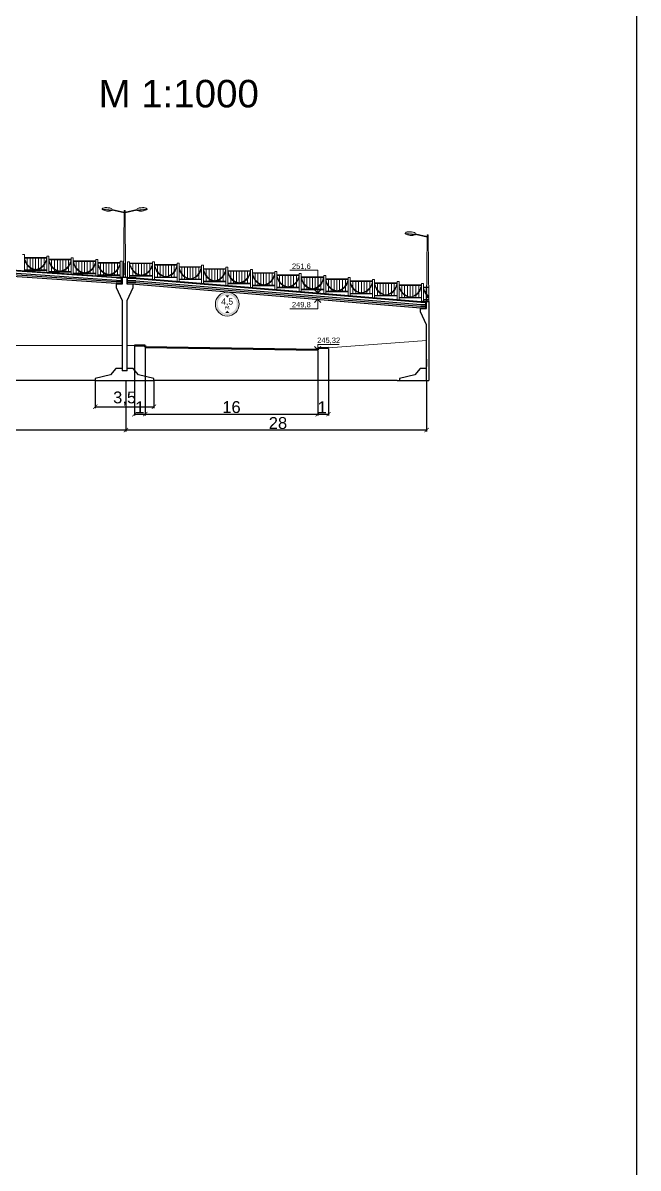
# Model space of a CAD drawing. Header units: millimetres. Extents: x -2123 to 5424, y -1286 to 835.
# Drawn here: x 4783.4 to 4840.5, y -923.3 to -817 of the extents above; entities that cross this region are included whole.
import ezdxf

# ---------------------------------------------------------------- set-up
doc = ezdxf.new("R2010")
doc.units = ezdxf.units.MM
doc.linetypes.add('невидимая2', pattern=[4.7625, 3.175, -1.5875])
doc.layers.get('0').update_dxf_attribs({"lineweight": 15})
for name, color, linetype, lineweight in [('RAZMERU', 7, 'Continuous', 15), ('вертикалка', 6, 'Continuous', 15), ('дорога', 126, 'Continuous', 25), ('Текст', 7, 'Continuous', 15)]:
    doc.layers.add(name, color=color, linetype=linetype, lineweight=lineweight)
doc.layers.add('розрізи', color=7, linetype='Continuous')
doc.styles.add('Arial', font='arial.ttf')
doc.styles.get("Standard").update_dxf_attribs({"font": 'arial.ttf'})
doc.styles.add('стиль1', font='isocpeui.ttf')
doc.dimstyles.new('3 Cтил Макс', dxfattribs={"dimtxt": 1, "dimasz": 0.3, "dimexe": 1.25, "dimexo": 0.625, "dimgap": 0.3, "dimtad": 1, "dimtxsty": 'стиль1', "dimblk": 'ARCHTICK', "dimcen": 2.5, "dimadec": 0, "dimazin": 0, "dimtfac": 1, "dimtmove": 0, "dimatfit": 3, "dimldrblk": 'DATUMFILLED', "dimfxl": 1, "dimarcsym": 0})
doc.dimstyles.new('Переход', dxfattribs={"dimscale": 0.1, "dimtxt": 11, "dimasz": 4, "dimexe": 1.25, "dimexo": 0.625, "dimgap": 0.9, "dimtad": 1, "dimtxsty": 'Standard', "dimblk": 'ARCHTICK', "dimcen": 2.5, "dimadec": 0, "dimazin": 0, "dimtfac": 1, "dimtmove": 0, "dimatfit": 3, "dimldrblk": 'ARCHTICK', "dimfxl": 1, "dimarcsym": 0})

# ---------------------------------------------------------------- blocks, each defined once
blk = doc.blocks.new('_ArchTick')
at = {"color": 0, "linetype": 'ByBlock', "const_width": 0.15}
blk.add_lwpolyline([(-0.5, -0.5), (0.5, 0.5)], dxfattribs=at)
blk = doc.blocks.new('*D856')
at = {"layer": 'Defpoints', "color": 0, "lineweight": 20, "transparency": 16777216}
for p in [(4792.98, -850.81), (4820.87, -850.19), (4792.98, -854.79)]:
    blk.add_point(p, dxfattribs=at)
at = {"layer": 'Текст', "color": 0, "lineweight": -2, "transparency": 16777216}
for p, q in [((4792.98, -850.88), (4792.98, -854.92)), ((4820.87, -850.25), (4820.87, -854.92)), ((4820.87, -854.79), (4792.98, -854.79))]:
    blk.add_line(p, q, dxfattribs=at)
at = {"layer": 'Текст', "color": 0, "lineweight": -2, "transparency": 16777216, "xscale": 0.4, "yscale": 0.4, "zscale": 0.4, "rotation": 180}
blk.add_blockref('_ArchTick', (4792.98, -854.79), dxfattribs=at)
at = {"layer": 'Текст', "color": 0, "lineweight": -2, "transparency": 16777216, "xscale": 0.4, "yscale": 0.4, "zscale": 0.4}
blk.add_blockref('_ArchTick', (4820.87, -854.79), dxfattribs=at)
at = {"layer": 'Текст', "color": 0, "transparency": 16777216, "insert": (4807.09, -854.14), "char_height": 1.1, "attachment_point": 5}
blk.add_mtext('28', dxfattribs=at)
blk = doc.blocks.new('*D857')
at = {"layer": 'Defpoints', "color": 0, "lineweight": 20, "transparency": 16777216}
for p in [(4764.98, -850.19), (4792.98, -850.19), (4764.98, -854.79)]:
    blk.add_point(p, dxfattribs=at)
at = {"layer": 'Текст', "color": 0, "lineweight": -2, "transparency": 16777216}
for p, q in [((4764.98, -850.25), (4764.98, -854.92)), ((4792.98, -850.25), (4792.98, -854.92)), ((4792.98, -854.79), (4764.98, -854.79))]:
    blk.add_line(p, q, dxfattribs=at)
at = {"layer": 'Текст', "color": 0, "lineweight": -2, "transparency": 16777216, "xscale": 0.4, "yscale": 0.4, "zscale": 0.4, "rotation": 180}
blk.add_blockref('_ArchTick', (4764.98, -854.79), dxfattribs=at)
at = {"layer": 'Текст', "color": 0, "lineweight": -2, "transparency": 16777216, "xscale": 0.4, "yscale": 0.4, "zscale": 0.4}
blk.add_blockref('_ArchTick', (4792.98, -854.79), dxfattribs=at)
at = {"layer": 'Текст', "color": 0, "transparency": 16777216, "insert": (4778.75, -854.14), "char_height": 1.1, "attachment_point": 5}
blk.add_mtext('28', dxfattribs=at)
blk = doc.blocks.new('*D863')
at = {"layer": 'Defpoints', "color": 0, "lineweight": 20, "transparency": 16777216}
for p in [(4793.78, -846.92), (4794.78, -847.09), (4794.78, -853.31)]:
    blk.add_point(p, dxfattribs=at)
at = {"layer": 'RAZMERU', "color": 0, "lineweight": -2, "transparency": 16777216}
for p, q in [((4793.78, -846.99), (4793.78, -853.44)), ((4794.78, -847.16), (4794.78, -853.44)), ((4793.78, -853.31), (4794.78, -853.31))]:
    blk.add_line(p, q, dxfattribs=at)
at = {"layer": 'RAZMERU', "color": 0, "lineweight": -2, "transparency": 16777216, "xscale": 0.4, "yscale": 0.4, "zscale": 0.4, "rotation": 180}
blk.add_blockref('_ArchTick', (4793.78, -853.31), dxfattribs=at)
at = {"layer": 'RAZMERU', "color": 0, "lineweight": -2, "transparency": 16777216, "xscale": 0.4, "yscale": 0.4, "zscale": 0.4}
blk.add_blockref('_ArchTick', (4794.78, -853.31), dxfattribs=at)
at = {"layer": 'RAZMERU', "color": 0, "transparency": 16777216, "insert": (4794.28, -852.67), "char_height": 1.1, "attachment_point": 5}
blk.add_mtext('1', dxfattribs=at)
blk = doc.blocks.new('*D864')
at = {"layer": 'Defpoints', "color": 0, "lineweight": 20, "transparency": 16777216}
for p in [(4794.78, -847.09), (4810.78, -847.33), (4810.78, -853.31)]:
    blk.add_point(p, dxfattribs=at)
at = {"layer": 'Текст', "color": 0, "lineweight": -2, "transparency": 16777216}
for p, q in [((4794.78, -847.16), (4794.78, -853.44)), ((4810.78, -847.4), (4810.78, -853.44)), ((4794.78, -853.31), (4810.78, -853.31))]:
    blk.add_line(p, q, dxfattribs=at)
at = {"layer": 'Текст', "color": 0, "lineweight": -2, "transparency": 16777216, "xscale": 0.4, "yscale": 0.4, "zscale": 0.4, "rotation": 180}
blk.add_blockref('_ArchTick', (4794.78, -853.31), dxfattribs=at)
at = {"layer": 'Текст', "color": 0, "lineweight": -2, "transparency": 16777216, "xscale": 0.4, "yscale": 0.4, "zscale": 0.4}
blk.add_blockref('_ArchTick', (4810.78, -853.31), dxfattribs=at)
at = {"layer": 'Текст', "color": 0, "transparency": 16777216, "insert": (4802.78, -852.66), "char_height": 1.1, "attachment_point": 5}
blk.add_mtext('16', dxfattribs=at)
blk = doc.blocks.new('*D865')
at = {"layer": 'Defpoints', "color": 0, "lineweight": 20, "transparency": 16777216}
for p in [(4810.78, -847.33), (4811.78, -847.16), (4811.78, -853.31)]:
    blk.add_point(p, dxfattribs=at)
at = {"layer": 'Текст', "color": 0, "lineweight": -2, "transparency": 16777216}
for p, q in [((4810.78, -847.4), (4810.78, -853.44)), ((4811.78, -847.23), (4811.78, -853.44)), ((4810.78, -853.31), (4811.78, -853.31))]:
    blk.add_line(p, q, dxfattribs=at)
at = {"layer": 'Текст', "color": 0, "lineweight": -2, "transparency": 16777216, "xscale": 0.4, "yscale": 0.4, "zscale": 0.4, "rotation": 180}
blk.add_blockref('_ArchTick', (4810.78, -853.31), dxfattribs=at)
at = {"layer": 'Текст', "color": 0, "lineweight": -2, "transparency": 16777216, "xscale": 0.4, "yscale": 0.4, "zscale": 0.4}
blk.add_blockref('_ArchTick', (4811.78, -853.31), dxfattribs=at)
at = {"layer": 'Текст', "color": 0, "transparency": 16777216, "insert": (4811.19, -852.67), "char_height": 1.1, "attachment_point": 5}
blk.add_mtext('1', dxfattribs=at)
blk = doc.blocks.new('*D867')
at = {"layer": 'Defpoints', "color": 0, "lineweight": 20, "transparency": 16777216}
for p in [(4790.14, -850.19), (4795.59, -850.19), (4795.59, -852.62)]:
    blk.add_point(p, dxfattribs=at)
at = {"layer": 'розрізи', "color": 0, "lineweight": -2, "transparency": 16777216}
for p, q in [((4790.14, -850.25), (4790.14, -852.74)), ((4795.59, -850.25), (4795.59, -852.74)), ((4790.14, -852.62), (4795.59, -852.62))]:
    blk.add_line(p, q, dxfattribs=at)
at = {"layer": 'розрізи', "color": 0, "lineweight": -2, "transparency": 16777216, "xscale": 0.4, "yscale": 0.4, "zscale": 0.4, "rotation": 180}
blk.add_blockref('_ArchTick', (4790.14, -852.62), dxfattribs=at)
at = {"layer": 'розрізи', "color": 0, "lineweight": -2, "transparency": 16777216, "xscale": 0.4, "yscale": 0.4, "zscale": 0.4}
blk.add_blockref('_ArchTick', (4795.59, -852.62), dxfattribs=at)
at = {"layer": 'розрізи', "color": 0, "transparency": 16777216, "insert": (4792.87, -851.86), "char_height": 1.1, "attachment_point": 5}
blk.add_mtext('3,5', dxfattribs=at)
blk = doc.blocks.new('3-13')
h = blk.add_hatch(color=1)
edge = h.paths.add_edge_path(flags=16)
edge.add_arc((3.5, 0), 2.8, 0, 360)
edge = h.paths.add_edge_path()
edge.add_arc((3.5, 0), 3.27, 0, 360)
blk.add_hatch(color=7).paths.add_polyline_path([(3.13, -0.77), (3.49, -1.37), (3.83, -0.77), (3.95, -1.54), (4.11, -1.54), (3.92, -0.57), (3.77, -0.57), (3.48, -1.07), (3.18, -0.57), (3.02, -0.57), (2.86, -1.54), (3.02, -1.54)])
at = {"color": 1}
blk.add_circle((3.5, 0), 3.5, dxfattribs=at)
at = {"color": 7}
for points in [[(2.89, 2.6), (4.17, 2.6), (3.5, 1.92)], [(2.89, -2.6), (4.17, -2.6), (3.5, -1.92)]]:
    blk.add_solid(points, dxfattribs=at)
at = {"insert": (1.72, 1.68), "char_height": 1.8, "attachment_point": 1}
blk.add_mtext_dynamic_manual_height_columns('4,5', width=3.8991, gutter_width=12.5, heights=[0], dxfattribs=at)
blk = doc.blocks.new('*D914')
at = {"layer": 'Defpoints', "color": 0, "ltscale": 0.5, "transparency": 16777216}
for p in [(4840.33, 0), (4839.33, -1018.29), (4840.33, -1023.7)]:
    blk.add_point(p, dxfattribs=at)
at = {"layer": 'вертикалка', "color": 0, "lineweight": -2, "ltscale": 0.5, "transparency": 16777216}
for p, q in [((4840.33, -0.62), (4840.33, -1024.1)), ((4839.33, -1018.91), (4839.33, -1024.1)), ((4839.33, -1023.7), (4840.33, -1023.7))]:
    blk.add_line(p, q, dxfattribs=at)
at = {"layer": 'вертикалка', "color": 0, "lineweight": -2, "ltscale": 0.5, "transparency": 16777216, "xscale": 0.3, "yscale": 0.3, "zscale": 0.3, "rotation": 180}
blk.add_blockref('_ArchTick', (4839.33, -1023.7), dxfattribs=at)
at = {"layer": 'вертикалка', "color": 0, "lineweight": -2, "ltscale": 0.5, "transparency": 16777216, "xscale": 0.3, "yscale": 0.3, "zscale": 0.3}
blk.add_blockref('_ArchTick', (4840.33, -1023.7), dxfattribs=at)
at = {"layer": 'вертикалка', "color": 0, "lineweight": 20, "ltscale": 0.5, "transparency": 16777216, "insert": (4839.83, -1023.15), "char_height": 0.5, "attachment_point": 5, "style": 'Arial'}
blk.add_mtext('1', dxfattribs=at)
blk = doc.blocks.new('_DatumFilled')
at = {"color": 0, "linetype": 'ByBlock'}
blk.add_solid([(0, 0.58), (-1, 0), (0, -0.58)], dxfattribs=at)

msp = doc.modelspace()

# ---------------------------------------------------------------- hatches: boundary and pattern name
at = {"layer": 'дорога', "lineweight": 5}
h = msp.add_hatch(color=0, dxfattribs=at)
h.dxf.hatch_style = 2
h.paths.add_polyline_path([(4792.965, -840.417), (4792.767, -840.419), (4792.765, -840.616), (4792.967, -840.616)])
h.paths.add_polyline_path([(4792.815, -834.417), (4792.915, -834.417), (4792.965, -840.417), (4792.765, -840.417)])
edge = h.paths.add_edge_path()
edge.add_spline(control_points=[(4794.015, -834.397), (4794.008, -834.379), (4794.005, -834.356), (4794.004, -834.326)], knot_values=[411.134828, 411.134828, 411.134828, 411.134828, 430.4436109, 430.4436109, 430.4436109, 430.4436109], degree=3, periodic=0)
edge.add_spline(control_points=[(4794.004, -834.326), (4794.027, -834.255), (4794.089, -834.208), (4794.414, -834.14), (4794.628, -834.143), (4794.847, -834.148), (4794.93, -834.23), (4794.951, -834.286), (4794.954, -834.297)], knot_values=[0, 0, 0, 0, 32.5301384, 77.2101904, 130.2420152, 174.6573312, 196.4104363, 202.2679792, 202.2679792, 202.2679792, 202.2679792], degree=3, periodic=0)
edge.add_line((4794.954, -834.297), (4794.015, -834.397))
edge = h.paths.add_edge_path()
edge.add_spline(control_points=[(4794.004, -834.326), (4794.005, -834.348), (4794.007, -834.366), (4794.01, -834.381)], knot_values=[416.3285198, 416.3285198, 416.3285198, 416.3285198, 430.4436109, 430.4436109, 430.4436109, 430.4436109], degree=3, periodic=0)
edge.add_line((4794.01, -834.381), (4792.917, -834.633))
edge.add_line((4792.917, -834.633), (4792.916, -834.573))
edge.add_line((4792.916, -834.573), (4794.004, -834.326))
edge = h.paths.add_edge_path()
edge.add_spline(control_points=[(4790.777, -834.297), (4790.78, -834.286), (4790.8, -834.23), (4790.883, -834.148), (4791.102, -834.143), (4791.316, -834.14), (4791.641, -834.208), (4791.703, -834.255), (4791.726, -834.326)], knot_values=[0, 0, 0, 0, 5.8575429, 27.610648, 72.025964, 125.0577888, 169.7378408, 202.2679792, 202.2679792, 202.2679792, 202.2679792], degree=3, periodic=0)
edge.add_spline(control_points=[(4791.726, -834.326), (4791.725, -834.356), (4791.722, -834.379), (4791.715, -834.397)], knot_values=[411.134828, 411.134828, 411.134828, 411.134828, 430.4436109, 430.4436109, 430.4436109, 430.4436109], degree=3, periodic=0)
edge.add_line((4791.715, -834.397), (4790.777, -834.297))
edge = h.paths.add_edge_path()
edge.add_line((4792.814, -834.573), (4792.813, -834.633))
edge.add_line((4792.813, -834.633), (4791.72, -834.381))
edge.add_spline(control_points=[(4791.72, -834.381), (4791.724, -834.366), (4791.725, -834.348), (4791.726, -834.326)], knot_values=[416.3285198, 416.3285198, 416.3285198, 416.3285198, 430.4436109, 430.4436109, 430.4436109, 430.4436109], degree=3, periodic=0)
edge.add_line((4791.726, -834.326), (4792.814, -834.573))
h = msp.add_hatch(color=0, dxfattribs=at)
h.dxf.hatch_style = 2
h.paths.add_polyline_path([(4820.886, -842.667), (4821.084, -842.668), (4821.086, -842.865), (4820.884, -842.865)])
h.paths.add_polyline_path([(4821.036, -836.667), (4820.936, -836.667), (4820.886, -842.667), (4821.086, -842.667)])
edge = h.paths.add_edge_path()
edge.add_spline(control_points=[(4819.835, -836.646), (4819.843, -836.629), (4819.845, -836.605), (4819.847, -836.576)], knot_values=[411.134828, 411.134828, 411.134828, 411.134828, 430.4436109, 430.4436109, 430.4436109, 430.4436109], degree=3, periodic=0)
edge.add_spline(control_points=[(4819.847, -836.576), (4819.823, -836.504), (4819.761, -836.457), (4819.436, -836.39), (4819.223, -836.392), (4819.004, -836.398), (4818.921, -836.48), (4818.9, -836.536), (4818.897, -836.547)], knot_values=[0, 0, 0, 0, 32.5301384, 77.2101904, 130.2420152, 174.6573312, 196.4104363, 202.2679792, 202.2679792, 202.2679792, 202.2679792], degree=3, periodic=0)
edge.add_line((4818.897, -836.547), (4819.835, -836.646))
edge = h.paths.add_edge_path()
edge.add_spline(control_points=[(4819.847, -836.576), (4819.846, -836.597), (4819.844, -836.616), (4819.84, -836.631)], knot_values=[416.3285198, 416.3285198, 416.3285198, 416.3285198, 430.4436109, 430.4436109, 430.4436109, 430.4436109], degree=3, periodic=0)
edge.add_line((4819.84, -836.631), (4820.934, -836.883))
edge.add_line((4820.934, -836.883), (4820.934, -836.823))
edge.add_line((4820.934, -836.823), (4819.847, -836.576))

# ---------------------------------------------------------------- linework, layer by layer
at = {"color": 0}
for p, q in [((4811.777, -847.165), (4820.866, -846.481)), ((4765.091, -846.925), (4792.641, -846.925)), ((4793.091, -846.925), (4793.777, -846.925))]:
    msp.add_line(p, q, dxfattribs=at)
at = {"color": 0, "lineweight": 9}
for points in [[(4810.777, -842.067), (4810.777, -839.942), (4808.198, -839.942)], [(4810.775, -842.065), (4810.487, -841.777)], [(4810.775, -842.065), (4811.063, -841.777)], [(4810.777, -842.65), (4810.777, -843.523), (4808.198, -843.523)], [(4810.772, -842.649), (4810.484, -842.937)], [(4810.772, -842.649), (4811.06, -842.937)], [(4810.777, -847.335), (4810.777, -846.835), (4812.777, -846.835)], [(4810.777, -847.335), (4810.489, -847.047)], [(4810.777, -847.335), (4811.065, -847.047)]]:
    msp.add_lwpolyline(points, dxfattribs=at)
at = {"color": 0, "lineweight": 50}
for points in [[(4793.777, -846.925), (4794.777, -846.945)], [(4794.777, -846.945), (4794.777, -847.095)], [(4810.777, -847.335), (4794.777, -847.095)], [(4811.777, -847.165), (4810.777, -847.185)], [(4810.777, -847.335), (4810.777, -847.185)]]:
    msp.add_lwpolyline(points, dxfattribs=at)
at = {"layer": 'дорога', "color": 0, "lineweight": 5}
for p, q in [((4791.703, -834.416), (4790.773, -834.314)), ((4791.715, -834.397), (4790.777, -834.297)), ((4792.813, -834.633), (4791.72, -834.381)), ((4792.814, -834.573), (4791.726, -834.326)), ((4792.765, -840.616), (4792.815, -834.417)), ((4792.812, -834.802), (4792.812, -834.802)), ((4792.815, -834.417), (4792.915, -834.417)), ((4792.915, -834.417), (4792.815, -834.417)), ((4792.967, -840.616), (4792.915, -834.417)), ((4792.916, -834.573), (4794.004, -834.326)), ((4792.917, -834.633), (4794.01, -834.381)), ((4792.918, -834.802), (4792.918, -834.802)), ((4794.015, -834.397), (4794.954, -834.297)), ((4794.028, -834.416), (4794.957, -834.314)), ((4819.823, -836.665), (4818.894, -836.563)), ((4819.835, -836.646), (4818.897, -836.547)), ((4820.934, -836.883), (4819.84, -836.631)), ((4820.934, -836.823), (4819.847, -836.576)), ((4820.884, -842.865), (4820.936, -836.667)), ((4820.932, -837.051), (4820.933, -837.051)), ((4821.036, -836.667), (4820.936, -836.667)), ((4820.936, -836.667), (4821.036, -836.667)), ((4821.086, -842.865), (4821.036, -836.667)), ((4821.039, -837.051), (4821.039, -837.051)), ((4783.39, -838.489), (4783.484, -838.489)), ((4783.578, -838.489), (4783.484, -838.489)), ((4783.578, -838.489), (4783.484, -838.489)), ((4783.578, -840.031), (4783.578, -838.489)), ((4783.578, -838.774), (4785.657, -838.774)), ((4783.578, -838.824), (4785.657, -838.824)), ((4783.835, -838.824), (4783.835, -839.927)), ((4784.101, -838.824), (4784.101, -839.927)), ((4784.367, -838.824), (4784.367, -839.927)), ((4784.618, -838.824), (4784.618, -839.927)), ((4784.873, -838.824), (4784.873, -839.927)), ((4785.139, -838.824), (4785.139, -839.927)), ((4785.405, -838.824), (4785.405, -839.927)), ((4785.657, -840.173), (4785.657, -838.645)), ((4785.657, -838.645), (4785.751, -838.645)), ((4785.845, -838.645), (4785.751, -838.645)), ((4785.845, -838.645), (4785.751, -838.645)), ((4785.845, -840.186), (4785.845, -838.645)), ((4785.845, -838.929), (4787.924, -838.929)), ((4785.845, -838.979), (4787.924, -838.979)), ((4786.102, -838.979), (4786.102, -840.082)), ((4786.368, -838.979), (4786.368, -840.082)), ((4786.634, -838.979), (4786.634, -840.082)), ((4786.885, -838.979), (4786.885, -840.082)), ((4787.141, -838.979), (4787.141, -840.082)), ((4787.406, -838.979), (4787.406, -840.082)), ((4787.672, -838.979), (4787.672, -840.082)), ((4787.924, -840.329), (4787.924, -838.8)), ((4787.924, -838.8), (4788.018, -838.8)), ((4788.112, -838.8), (4788.018, -838.8)), ((4788.112, -838.8), (4788.018, -838.8)), ((4788.112, -840.341), (4788.112, -838.8)), ((4788.112, -839.084), (4790.191, -839.084)), ((4788.112, -839.134), (4790.191, -839.134)), ((4788.369, -839.134), (4788.369, -840.237)), ((4788.635, -839.134), (4788.635, -840.237)), ((4788.901, -839.134), (4788.901, -840.237)), ((4789.152, -839.134), (4789.152, -840.237)), ((4789.408, -839.134), (4789.408, -840.237)), ((4789.673, -839.134), (4789.673, -840.237)), ((4789.939, -839.134), (4789.939, -840.237)), ((4790.191, -840.484), (4790.191, -838.955)), ((4790.191, -838.955), (4790.285, -838.955)), ((4790.379, -838.955), (4790.285, -838.955)), ((4790.379, -838.955), (4790.285, -838.955)), ((4790.379, -840.497), (4790.379, -838.955)), ((4790.379, -839.239), (4792.458, -839.239)), ((4790.379, -839.289), (4792.458, -839.289)), ((4790.637, -839.289), (4790.637, -840.393)), ((4790.902, -839.289), (4790.902, -840.393)), ((4791.168, -839.289), (4791.168, -840.393)), ((4791.419, -839.289), (4791.419, -840.393)), ((4791.675, -839.289), (4791.675, -840.393)), ((4791.94, -839.289), (4791.94, -840.393)), ((4792.206, -839.289), (4792.206, -840.393)), ((4792.458, -840.616), (4792.458, -839.11)), ((4792.458, -839.11), (4792.552, -839.11)), ((4792.646, -839.11), (4792.552, -839.11)), ((4792.646, -839.11), (4792.552, -839.11)), ((4792.646, -840.616), (4792.646, -839.11)), ((4792.904, -839.289), (4792.904, -840.393)), ((4793.144, -840.666), (4793.144, -839.166)), ((4793.144, -839.166), (4793.238, -839.166)), ((4793.198, -839.166), (4793.332, -839.166)), ((4793.332, -840.666), (4793.332, -839.166)), ((4795.465, -839.295), (4793.332, -839.295)), ((4795.465, -839.345), (4793.332, -839.345)), ((4793.638, -839.345), (4793.638, -840.448)), ((4793.904, -839.345), (4793.904, -840.448)), ((4794.17, -839.345), (4794.17, -840.448)), ((4794.426, -839.345), (4794.426, -840.448)), ((4794.677, -839.345), (4794.677, -840.448)), ((4794.942, -839.345), (4794.942, -840.448)), ((4795.208, -839.345), (4795.208, -840.448)), ((4795.465, -840.793), (4795.465, -839.166)), ((4795.465, -839.166), (4795.559, -839.166)), ((4795.465, -840.793), (4795.465, -839.166)), ((4795.465, -839.166), (4795.559, -839.166)), ((4795.653, -839.166), (4795.559, -839.166)), ((4795.653, -840.809), (4795.653, -839.166)), ((4797.732, -839.438), (4795.653, -839.438)), ((4797.732, -840.982), (4797.732, -839.309)), ((4797.732, -840.982), (4797.732, -839.309)), ((4797.732, -839.309), (4797.826, -839.309)), ((4797.92, -839.309), (4797.826, -839.309)), ((4797.92, -840.997), (4797.92, -839.309)), ((4783.578, -839.927), (4785.657, -839.927)), ((4783.578, -839.977), (4785.657, -839.977)), ((4785.845, -840.082), (4787.924, -840.082)), ((4785.845, -840.132), (4787.924, -840.132)), ((4788.112, -840.237), (4790.191, -840.237)), ((4788.112, -840.287), (4790.191, -840.287)), ((4790.379, -840.393), (4792.458, -840.393)), ((4790.379, -840.443), (4792.458, -840.443)), ((4795.465, -840.448), (4793.332, -840.448)), ((4795.465, -840.498), (4793.332, -840.498)), ((4797.732, -839.488), (4795.653, -839.488)), ((4795.905, -839.488), (4795.905, -840.591)), ((4796.171, -839.488), (4796.171, -840.591)), ((4796.437, -839.488), (4796.437, -840.591)), ((4796.693, -839.488), (4796.693, -840.591)), ((4796.944, -839.488), (4796.944, -840.591)), ((4797.209, -839.488), (4797.209, -840.591)), ((4797.475, -839.488), (4797.475, -840.591)), ((4799.999, -839.626), (4797.92, -839.626)), ((4799.999, -839.676), (4797.92, -839.676)), ((4798.173, -839.676), (4798.173, -840.78)), ((4798.438, -839.676), (4798.438, -840.78)), ((4798.704, -839.676), (4798.704, -840.78)), ((4798.96, -839.676), (4798.96, -840.78)), ((4799.211, -839.676), (4799.211, -840.78)), ((4799.476, -839.676), (4799.476, -840.78)), ((4799.742, -839.676), (4799.742, -840.78)), ((4799.999, -841.17), (4799.999, -839.497)), ((4799.999, -841.17), (4799.999, -839.497)), ((4799.999, -839.497), (4800.093, -839.497)), ((4800.187, -839.497), (4800.093, -839.497)), ((4800.187, -841.186), (4800.187, -839.497)), ((4802.266, -839.815), (4800.187, -839.815)), ((4802.266, -839.865), (4800.187, -839.865)), ((4800.44, -839.865), (4800.44, -840.968)), ((4800.705, -839.865), (4800.705, -840.968)), ((4800.971, -839.865), (4800.971, -840.968)), ((4801.227, -839.865), (4801.227, -840.968)), ((4801.478, -839.865), (4801.478, -840.968)), ((4801.743, -839.865), (4801.743, -840.968)), ((4802.009, -839.865), (4802.009, -840.968)), ((4802.266, -841.359), (4802.266, -839.686)), ((4802.266, -841.359), (4802.266, -839.686)), ((4802.266, -839.686), (4802.36, -839.686)), ((4802.454, -839.686), (4802.36, -839.686)), ((4802.454, -841.375), (4802.454, -839.686)), ((4804.533, -840.004), (4802.454, -840.004)), ((4804.533, -840.054), (4802.454, -840.054)), ((4802.707, -840.054), (4802.707, -841.157)), ((4802.972, -840.054), (4802.972, -841.157)), ((4803.238, -840.054), (4803.238, -841.157)), ((4803.494, -840.054), (4803.494, -841.157)), ((4803.745, -840.054), (4803.745, -841.157)), ((4804.011, -840.054), (4804.011, -841.157)), ((4804.276, -840.054), (4804.276, -841.157)), ((4804.533, -841.548), (4804.533, -839.875)), ((4804.533, -841.548), (4804.533, -839.875)), ((4804.533, -839.875), (4804.627, -839.875)), ((4804.721, -839.875), (4804.627, -839.875)), ((4804.721, -841.563), (4804.721, -839.875)), ((4806.8, -840.193), (4804.721, -840.193)), ((4806.8, -840.243), (4804.721, -840.243)), ((4804.974, -840.243), (4804.974, -841.346)), ((4805.239, -840.243), (4805.239, -841.346)), ((4805.505, -840.243), (4805.505, -841.346)), ((4805.761, -840.243), (4805.761, -841.346)), ((4806.012, -840.243), (4806.012, -841.346)), ((4806.278, -840.243), (4806.278, -841.346)), ((4806.543, -840.243), (4806.543, -841.346)), ((4806.8, -841.736), (4806.8, -840.063)), ((4806.8, -841.736), (4806.8, -840.063)), ((4806.8, -840.063), (4806.894, -840.063)), ((4806.989, -840.063), (4806.894, -840.063)), ((4806.989, -841.752), (4806.989, -840.063)), ((4809.068, -840.381), (4806.989, -840.381)), ((4809.068, -840.431), (4806.989, -840.431)), ((4807.241, -840.431), (4807.241, -841.535)), ((4807.506, -840.431), (4807.506, -841.535)), ((4807.772, -840.431), (4807.772, -841.535)), ((4808.028, -840.431), (4808.028, -841.535)), ((4808.279, -840.431), (4808.279, -841.535)), ((4808.545, -840.431), (4808.545, -841.535)), ((4808.81, -840.431), (4808.81, -841.535)), ((4809.068, -841.925), (4809.068, -840.252)), ((4809.068, -841.925), (4809.068, -840.252)), ((4809.068, -840.252), (4809.162, -840.252)), ((4809.256, -840.252), (4809.162, -840.252)), ((4809.256, -841.941), (4809.256, -840.252)), ((4811.335, -842.114), (4811.335, -840.441)), ((4811.335, -842.114), (4811.335, -840.441)), ((4811.335, -840.441), (4811.429, -840.441)), ((4811.523, -840.441), (4811.429, -840.441)), ((4811.523, -842.13), (4811.523, -840.441)), ((4797.732, -840.591), (4795.653, -840.591)), ((4797.732, -840.641), (4795.653, -840.641)), ((4799.999, -840.78), (4797.92, -840.78)), ((4799.999, -840.83), (4797.92, -840.83)), ((4802.266, -840.968), (4800.187, -840.968)), ((4802.266, -841.018), (4800.187, -841.018)), ((4804.533, -841.157), (4802.454, -841.157)), ((4804.533, -841.207), (4802.454, -841.207)), ((4806.8, -841.346), (4804.721, -841.346)), ((4806.8, -841.396), (4804.721, -841.396)), ((4809.068, -841.535), (4806.989, -841.535)), ((4811.335, -840.57), (4809.256, -840.57)), ((4811.335, -840.62), (4809.256, -840.62)), ((4809.508, -840.62), (4809.508, -841.723)), ((4809.774, -840.62), (4809.774, -841.723)), ((4810.039, -840.62), (4810.039, -841.723)), ((4810.295, -840.62), (4810.295, -841.723)), ((4810.546, -840.62), (4810.546, -841.723)), ((4810.812, -840.62), (4810.812, -841.723)), ((4811.077, -840.62), (4811.077, -841.723)), ((4813.602, -840.759), (4811.523, -840.759)), ((4813.602, -840.809), (4811.523, -840.809)), ((4811.775, -840.809), (4811.775, -841.912)), ((4812.041, -840.809), (4812.041, -841.912)), ((4812.306, -840.809), (4812.306, -841.912)), ((4812.562, -840.809), (4812.562, -841.912)), ((4812.813, -840.809), (4812.813, -841.912)), ((4813.079, -840.809), (4813.079, -841.912)), ((4813.344, -840.809), (4813.344, -841.912)), ((4813.602, -842.303), (4813.602, -840.63)), ((4813.602, -842.303), (4813.602, -840.63)), ((4813.602, -840.63), (4813.696, -840.63)), ((4813.79, -840.63), (4813.696, -840.63)), ((4813.79, -842.318), (4813.79, -840.63)), ((4815.869, -840.947), (4813.79, -840.947)), ((4815.869, -840.997), (4813.79, -840.997)), ((4814.042, -840.997), (4814.042, -842.101)), ((4814.308, -840.997), (4814.308, -842.101)), ((4814.573, -840.997), (4814.573, -842.101)), ((4814.829, -840.997), (4814.829, -842.101)), ((4815.08, -840.997), (4815.08, -842.101)), ((4815.346, -840.997), (4815.346, -842.101)), ((4815.612, -840.997), (4815.612, -842.101)), ((4815.869, -842.491), (4815.869, -840.818)), ((4815.869, -842.491), (4815.869, -840.818)), ((4815.869, -840.818), (4815.963, -840.818)), ((4816.057, -840.818), (4815.963, -840.818)), ((4816.057, -842.507), (4816.057, -840.818)), ((4818.136, -841.136), (4816.057, -841.136)), ((4818.136, -841.186), (4816.057, -841.186)), ((4816.309, -841.186), (4816.309, -842.289)), ((4816.575, -841.186), (4816.575, -842.289)), ((4816.84, -841.186), (4816.84, -842.289)), ((4817.096, -841.186), (4817.096, -842.289)), ((4817.347, -841.186), (4817.347, -842.289)), ((4817.613, -841.186), (4817.613, -842.289)), ((4817.879, -841.186), (4817.879, -842.289)), ((4818.136, -842.68), (4818.136, -841.007)), ((4818.136, -842.68), (4818.136, -841.007)), ((4818.136, -841.007), (4818.23, -841.007)), ((4818.324, -841.007), (4818.23, -841.007)), ((4818.324, -842.696), (4818.324, -841.007)), ((4820.403, -841.325), (4818.324, -841.325)), ((4820.403, -841.375), (4818.324, -841.375)), ((4818.576, -841.375), (4818.576, -842.478)), ((4818.842, -841.375), (4818.842, -842.478)), ((4819.108, -841.375), (4819.108, -842.478)), ((4819.363, -841.375), (4819.363, -842.478)), ((4819.614, -841.375), (4819.614, -842.478)), ((4819.88, -841.375), (4819.88, -842.478)), ((4820.146, -841.375), (4820.146, -842.478)), ((4820.403, -842.869), (4820.403, -841.196)), ((4820.403, -842.869), (4820.403, -841.196)), ((4820.403, -841.196), (4820.497, -841.196)), ((4820.591, -841.196), (4820.497, -841.196)), ((4820.591, -842.884), (4820.591, -841.196)), ((4821.075, -841.513), (4820.591, -841.513)), ((4821.075, -841.563), (4820.591, -841.563)), ((4820.843, -841.563), (4820.843, -842.667)), ((4809.068, -841.585), (4806.989, -841.585)), ((4811.335, -841.723), (4809.256, -841.723)), ((4811.335, -841.773), (4809.256, -841.773)), ((4813.602, -841.912), (4811.523, -841.912)), ((4813.602, -841.962), (4811.523, -841.962)), ((4815.869, -842.101), (4813.79, -842.101)), ((4815.869, -842.151), (4813.79, -842.151)), ((4818.136, -842.289), (4816.057, -842.289)), ((4818.136, -842.339), (4816.057, -842.339)), ((4820.403, -842.478), (4818.324, -842.478)), ((4820.403, -842.528), (4818.324, -842.528)), ((4821.084, -842.667), (4820.591, -842.667)), ((4821.084, -842.717), (4820.591, -842.717))]:
    msp.add_line(p, q, dxfattribs=at)
for centre, start, end in [((4791.335, -833.483), 235.91908, 291.52353), ((4794.395, -833.483), 248.47647, 304.08092), ((4819.455, -835.733), 235.91908, 291.52353)]:
    msp.add_arc(centre, 1.002, start, end, dxfattribs=at)
for points, knots in [([(4791.726, -834.326), (4791.703, -834.255), (4791.641, -834.208), (4791.316, -834.14), (4791.102, -834.143), (4790.883, -834.148), (4790.797, -834.234), (4790.775, -834.299), (4790.773, -834.314)], [0, 0, 0, 0, 32.5301384, 77.2101904, 130.2420152, 174.6573312, 196.4104363, 205.3732587, 205.3732587, 205.3732587, 205.3732587]), ([(4794.004, -834.326), (4794.027, -834.255), (4794.089, -834.208), (4794.414, -834.14), (4794.628, -834.143), (4794.847, -834.148), (4794.934, -834.234), (4794.955, -834.299), (4794.957, -834.314)], [0, 0, 0, 0, 32.5301384, 77.2101904, 130.2420152, 174.6573312, 196.4104363, 205.3732587, 205.3732587, 205.3732587, 205.3732587]), ([(4791.703, -834.416), (4791.703, -834.415), (4791.72, -834.398), (4791.725, -834.367), (4791.726, -834.326)], [402.8431373, 402.8431373, 402.8431373, 402.8431373, 403.3712358, 430.4436109, 430.4436109, 430.4436109, 430.4436109]), ([(4794.028, -834.416), (4794.027, -834.415), (4794.01, -834.398), (4794.006, -834.367), (4794.004, -834.326)], [402.8431373, 402.8431373, 402.8431373, 402.8431373, 403.3712358, 430.4436109, 430.4436109, 430.4436109, 430.4436109]), ([(4819.847, -836.576), (4819.823, -836.504), (4819.761, -836.457), (4819.436, -836.39), (4819.223, -836.392), (4819.004, -836.398), (4818.917, -836.483), (4818.896, -836.549), (4818.894, -836.563)], [0, 0, 0, 0, 32.5301384, 77.2101904, 130.2420152, 174.6573312, 196.4104363, 205.3732587, 205.3732587, 205.3732587, 205.3732587]), ([(4819.823, -836.665), (4819.823, -836.665), (4819.84, -836.647), (4819.845, -836.617), (4819.847, -836.576)], [402.8431373, 402.8431373, 402.8431373, 402.8431373, 403.3712358, 430.4436109, 430.4436109, 430.4436109, 430.4436109]), ([(4793.332, -839.345), (4793.332, -839.35), (4793.332, -839.361), (4793.332, -839.345), (4793.389, -839.495), (4793.554, -839.865), (4793.933, -840.291), (4794.293, -840.376), (4794.426, -840.407)], [-0.0526136, -0.0526136, -0.0526136, -0.0526136, 0, 0, 0, 0.4743998, 1.1673503, 1.5713443, 1.5713443, 1.5713443, 1.5713443]), ([(4793.332, -839.464), (4793.414, -839.622), (4793.732, -840.233), (4794.16, -840.379), (4794.327, -840.423), (4794.426, -840.448)], [-0.1592822, -0.1592822, -0.1592822, -0.1592822, 0, 0.4574186, 1.1141366, 1.1141366, 1.1141366, 1.1141366]), ([(4820.591, -841.563), (4820.639, -841.714), (4820.739, -842.022), (4820.951, -842.293), (4821.082, -842.398)], [0, 0, 0, 0, 0.47439981, 0.97264878, 0.97264878, 0.97264878, 0.97264878]), ([(4820.591, -841.702), (4820.643, -841.845), (4820.747, -842.13), (4820.96, -842.366), (4821.082, -842.455)], [0, 0, 0, 0, 0.45741861, 0.90644565, 0.90644565, 0.90644565, 0.90644565])]:
    msp.add_open_spline(points, degree=3, knots=knots, dxfattribs=at)
for points in [[(4783.578, -838.824), (4783.75, -839.266), (4784.233, -839.763), (4784.618, -839.886)], [(4783.578, -838.962), (4783.763, -839.38), (4784.25, -839.821), (4784.618, -839.927)], [(4785.657, -838.824), (4785.485, -839.266), (4785.003, -839.763), (4784.618, -839.886)], [(4785.657, -838.962), (4785.473, -839.38), (4784.985, -839.821), (4784.618, -839.927)], [(4785.845, -838.979), (4786.017, -839.421), (4786.5, -839.919), (4786.885, -840.041)], [(4785.845, -839.117), (4786.03, -839.536), (4786.517, -839.976), (4786.885, -840.082)], [(4787.924, -838.979), (4787.752, -839.421), (4787.27, -839.919), (4786.885, -840.041)], [(4787.924, -839.117), (4787.74, -839.536), (4787.252, -839.976), (4786.885, -840.082)], [(4788.112, -839.134), (4788.285, -839.576), (4788.767, -840.074), (4789.152, -840.196)], [(4788.112, -839.272), (4788.297, -839.691), (4788.784, -840.131), (4789.152, -840.237)], [(4790.191, -839.134), (4790.019, -839.576), (4789.537, -840.074), (4789.152, -840.196)], [(4790.191, -839.272), (4790.007, -839.691), (4789.52, -840.131), (4789.152, -840.237)], [(4790.379, -839.289), (4790.552, -839.731), (4791.034, -840.229), (4791.419, -840.351)], [(4790.379, -839.427), (4790.564, -839.846), (4791.051, -840.286), (4791.419, -840.393)], [(4792.458, -839.289), (4792.286, -839.731), (4791.804, -840.229), (4791.419, -840.351)], [(4792.458, -839.427), (4792.274, -839.846), (4791.787, -840.286), (4791.419, -840.393)], [(4795.465, -839.345), (4795.293, -839.787), (4794.811, -840.285), (4794.426, -840.407)], [(4795.465, -839.483), (4795.281, -839.902), (4794.793, -840.342), (4794.426, -840.448)], [(4795.653, -839.488), (4795.825, -839.93), (4796.308, -840.427), (4796.693, -840.55)], [(4795.653, -839.626), (4795.838, -840.044), (4796.325, -840.485), (4796.693, -840.591)], [(4797.732, -839.488), (4797.56, -839.93), (4797.078, -840.427), (4796.693, -840.55)], [(4797.732, -839.626), (4797.548, -840.044), (4797.06, -840.485), (4796.693, -840.591)], [(4797.92, -839.676), (4798.092, -840.119), (4798.575, -840.616), (4798.96, -840.739)], [(4797.92, -839.815), (4798.105, -840.233), (4798.592, -840.674), (4798.96, -840.78)], [(4799.999, -839.676), (4799.827, -840.119), (4799.345, -840.616), (4798.96, -840.739)], [(4799.999, -839.815), (4799.815, -840.233), (4799.328, -840.674), (4798.96, -840.78)], [(4800.187, -839.865), (4800.36, -840.307), (4800.842, -840.805), (4801.227, -840.927)], [(4800.187, -840.003), (4800.372, -840.422), (4800.859, -840.862), (4801.227, -840.968)], [(4802.266, -839.865), (4802.094, -840.307), (4801.612, -840.805), (4801.227, -840.927)], [(4802.266, -840.003), (4802.082, -840.422), (4801.595, -840.862), (4801.227, -840.968)], [(4802.454, -840.054), (4802.627, -840.496), (4803.109, -840.993), (4803.494, -841.116)], [(4802.454, -840.192), (4802.639, -840.611), (4803.126, -841.051), (4803.494, -841.157)], [(4804.533, -840.054), (4804.361, -840.496), (4803.879, -840.993), (4803.494, -841.116)], [(4804.533, -840.192), (4804.349, -840.611), (4803.862, -841.051), (4803.494, -841.157)], [(4804.721, -840.243), (4804.894, -840.685), (4805.376, -841.182), (4805.761, -841.305)], [(4804.721, -840.381), (4804.906, -840.799), (4805.393, -841.24), (4805.761, -841.346)], [(4806.8, -840.243), (4806.628, -840.685), (4806.146, -841.182), (4805.761, -841.305)], [(4806.8, -840.381), (4806.616, -840.799), (4806.129, -841.24), (4805.761, -841.346)], [(4806.989, -840.431), (4807.161, -840.873), (4807.643, -841.371), (4808.028, -841.493)], [(4809.068, -840.431), (4808.895, -840.873), (4808.413, -841.371), (4808.028, -841.493)], [(4806.989, -840.569), (4807.173, -840.988), (4807.66, -841.428), (4808.028, -841.535)], [(4809.068, -840.569), (4808.883, -840.988), (4808.396, -841.428), (4808.028, -841.535)], [(4809.256, -840.62), (4809.428, -841.062), (4809.91, -841.56), (4810.295, -841.682)], [(4809.256, -840.758), (4809.44, -841.177), (4809.927, -841.617), (4810.295, -841.723)], [(4811.335, -840.62), (4811.162, -841.062), (4810.68, -841.56), (4810.295, -841.682)], [(4811.335, -840.758), (4811.15, -841.177), (4810.663, -841.617), (4810.295, -841.723)], [(4811.523, -840.809), (4811.695, -841.251), (4812.177, -841.748), (4812.562, -841.871)], [(4811.523, -840.947), (4811.707, -841.365), (4812.194, -841.806), (4812.562, -841.912)], [(4813.602, -840.809), (4813.429, -841.251), (4812.947, -841.748), (4812.562, -841.871)], [(4813.602, -840.947), (4813.417, -841.365), (4812.93, -841.806), (4812.562, -841.912)], [(4813.79, -840.997), (4813.962, -841.439), (4814.444, -841.937), (4814.829, -842.059)], [(4813.79, -841.136), (4813.974, -841.554), (4814.461, -841.994), (4814.829, -842.101)], [(4815.869, -840.997), (4815.696, -841.439), (4815.214, -841.937), (4814.829, -842.059)], [(4815.869, -841.136), (4815.684, -841.554), (4815.197, -841.994), (4814.829, -842.101)], [(4816.057, -841.186), (4816.229, -841.628), (4816.711, -842.126), (4817.096, -842.248)], [(4816.057, -841.324), (4816.241, -841.743), (4816.729, -842.183), (4817.096, -842.289)], [(4818.136, -841.186), (4817.964, -841.628), (4817.481, -842.126), (4817.096, -842.248)], [(4818.136, -841.324), (4817.951, -841.743), (4817.464, -842.183), (4817.096, -842.289)], [(4818.324, -841.375), (4818.496, -841.817), (4818.978, -842.314), (4819.363, -842.437)], [(4818.324, -841.513), (4818.508, -841.931), (4818.996, -842.372), (4819.363, -842.478)], [(4820.403, -841.375), (4820.231, -841.817), (4819.748, -842.314), (4819.363, -842.437)], [(4820.403, -841.513), (4820.218, -841.931), (4819.731, -842.372), (4819.363, -842.478)]]:
    msp.add_spline(points, degree=3, dxfattribs=at)
at = {"layer": 'розрізи', "color": 0}
for p, q in [((4792.079, -841.194), (4765.654, -839.385)), ((4792.092, -841.045), (4765.667, -839.236)), ((4792.102, -840.895), (4765.677, -839.087)), ((4792.118, -840.666), (4765.693, -838.857)), ((4792.122, -840.616), (4765.697, -838.807)), ((4792.079, -841.194), (4792.591, -841.194)), ((4792.641, -841.244), (4792.079, -841.244)), ((4792.079, -841.244), (4792.079, -841.556)), ((4792.079, -841.556), (4792.641, -842.77)), ((4792.092, -841.045), (4792.591, -841.045)), ((4792.102, -840.895), (4792.591, -840.895)), ((4792.118, -840.666), (4792.591, -840.666)), ((4792.591, -840.616), (4792.122, -840.616)), ((4792.591, -841.194), (4792.591, -840.616)), ((4792.641, -840.616), (4792.641, -841.244)), ((4793.091, -840.616), (4792.641, -840.616)), ((4793.091, -841.244), (4793.091, -840.616)), ((4793.654, -841.244), (4793.091, -841.244)), ((4793.091, -842.77), (4793.654, -841.556)), ((4793.144, -841.244), (4793.144, -840.666)), ((4793.937, -840.666), (4793.144, -840.666)), ((4793.933, -840.716), (4793.144, -840.716)), ((4793.914, -840.945), (4793.144, -840.945)), ((4793.901, -841.094), (4793.144, -841.094)), ((4793.885, -841.244), (4793.372, -841.244)), ((4793.654, -841.556), (4793.654, -841.244)), ((4793.885, -841.244), (4820.31, -843.443)), ((4793.901, -841.094), (4820.326, -843.294)), ((4793.914, -840.945), (4820.339, -843.144)), ((4793.933, -840.716), (4820.358, -842.915)), ((4793.937, -840.666), (4820.362, -842.865)), ((4820.938, -842.456), (4821.082, -842.456)), ((4792.641, -842.77), (4792.641, -849.288)), ((4793.091, -849.288), (4793.091, -842.77)), ((4820.31, -843.443), (4820.822, -843.443)), ((4820.31, -843.806), (4820.31, -843.493)), ((4820.31, -843.493), (4820.872, -843.493)), ((4820.326, -843.294), (4820.822, -843.294)), ((4820.339, -843.144), (4820.822, -843.144)), ((4820.358, -842.915), (4820.822, -842.915)), ((4820.822, -842.865), (4820.362, -842.865)), ((4820.822, -843.443), (4820.822, -842.865)), ((4820.935, -842.665), (4820.872, -842.865)), ((4820.872, -843.493), (4820.872, -842.865)), ((4820.872, -842.865), (4821.097, -842.865)), ((4821.097, -842.665), (4821.035, -842.665)), ((4821.097, -842.865), (4821.097, -850.188)), ((4820.872, -845.019), (4820.31, -843.806)), ((4820.866, -850.186), (4820.866, -845.006)), ((4791.561, -849.657), (4790.142, -849.995)), ((4790.142, -849.995), (4790.142, -850.188)), ((4792.06, -849.063), (4791.561, -849.657)), ((4792.641, -849.063), (4792.06, -849.063)), ((4793.091, -849.288), (4792.641, -849.288)), ((4793.672, -849.063), (4793.091, -849.063)), ((4794.171, -849.657), (4793.672, -849.063)), ((4795.59, -849.995), (4794.171, -849.657)), ((4795.59, -850.188), (4795.59, -849.995)), ((4819.786, -849.657), (4818.367, -849.995)), ((4818.367, -849.995), (4818.367, -850.188)), ((4820.285, -849.063), (4819.786, -849.657)), ((4820.866, -849.063), (4820.285, -849.063)), ((4790.142, -850.188), (4767.59, -850.188)), ((4790.142, -850.188), (4795.59, -850.188)), ((4818.142, -850.188), (4795.59, -850.188)), ((4818.142, -850.188), (4821.097, -850.188))]:
    msp.add_line(p, q, dxfattribs=at)
at = {"layer": 'розрізи', "color": 0, "lineweight": 20}
for p, q in [((4793.091, -841.244), (4793.654, -841.244)), ((4820.872, -843.493), (4820.31, -843.493))]:
    msp.add_line(p, q, dxfattribs=at)
at = {"layer": 'розрізи', "color": 0, "linetype": 'невидимая2'}
msp.add_line((4820.866, -848.203), (4820.866, -848.903), dxfattribs=at)

# ---------------------------------------------------------------- block references
at = {"color": 0, "linetype": 'Continuous', "xscale": 0.315, "yscale": 0.315, "zscale": 0.315}
msp.add_blockref('3-13', (4801.288, -843.102), dxfattribs=at)

# ---------------------------------------------------------------- texts
msp.add_text('М 1:1000', height=2.553).set_placement((4790.451, -824.846))
at = {"layer": 'вертикалка', "color": 0}
for s, p in [('251,6', (4808.388, -839.835)), ('249,8', (4808.388, -843.395)), ('245,32', (4810.727, -846.707))]:
    msp.add_text(s, height=0.5, dxfattribs=at).set_placement(p)

# ---------------------------------------------------------------- dimensions: what is measured, and where the dimension line sits
at = {"layer": 'RAZMERU', "color": 0}
dim = msp.add_linear_dim(base=(4794.777, -853.313), p1=(4793.777, -846.925), p2=(4794.777, -847.095), dimstyle='Переход', dxfattribs=at)
dim.commit()
dim.dimension.update_dxf_attribs({"geometry": '*D863', "text_midpoint": (4794.277, -853.313), "dimtype": 160})
at = {"layer": 'вертикалка', "color": 5, "lineweight": 20, "ltscale": 0.5}
dim = msp.add_linear_dim(base=(4840.327, -1023.703), p1=(4839.327, -1018.288), p2=(4840.327, 0), dimstyle='3 Cтил Макс', override={"dimtxt": 0.5, "dimexe": 0.4, "dimtxsty": 'Arial'}, dxfattribs=at)
dim.commit()
dim.dimension.update_dxf_attribs({"geometry": '*D914', "text_midpoint": (4839.827, -1023.152)})
at = {"layer": 'розрізи', "color": 0}
dim = msp.add_linear_dim(base=(4795.59, -852.616), p1=(4790.142, -850.188), p2=(4795.59, -850.188), text='3,5', dimstyle='Переход', dxfattribs=at)
dim.commit()
dim.dimension.update_dxf_attribs({"geometry": '*D867', "text_midpoint": (4792.866, -852.616), "dimtype": 160})
at = {"layer": 'Текст', "color": 0}
for base, p1, p2, picture, middle in [((4810.777, -853.313), (4794.777, -847.095), (4810.777, -847.335), '*D864', (4802.777, -853.313)), ((4811.777, -853.313), (4810.777, -847.335), (4811.777, -847.165), '*D865', (4811.189, -853.313)), ((4764.979, -854.791), (4792.979, -850.188), (4764.979, -850.188), '*D857', (4778.754, -854.791))]:
    dim = msp.add_linear_dim(base=base, p1=p1, p2=p2, dimstyle='Переход', dxfattribs=at)
    dim.commit()
    dim.dimension.update_dxf_attribs({"geometry": picture, "text_midpoint": middle, "dimtype": 160})
dim = msp.add_linear_dim(base=(4792.979, -854.791), p1=(4820.866, -850.186), p2=(4792.979, -850.813), text='28', dimstyle='Переход', dxfattribs=at)
dim.commit()
dim.dimension.update_dxf_attribs({"geometry": '*D856', "text_midpoint": (4807.091, -854.791), "dimtype": 160})

doc.saveas('drawing.dxf')
